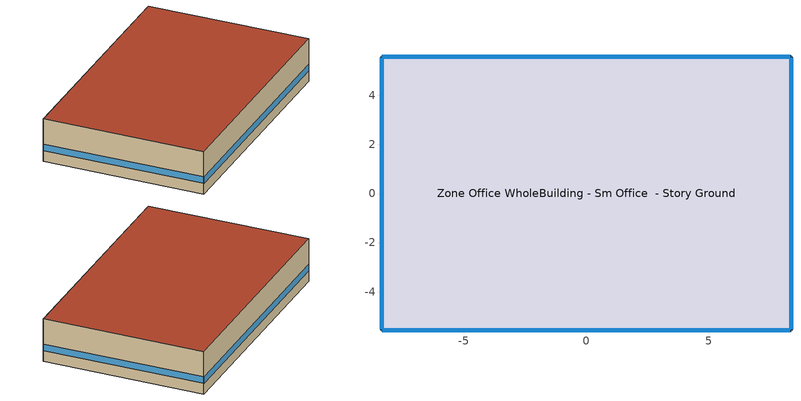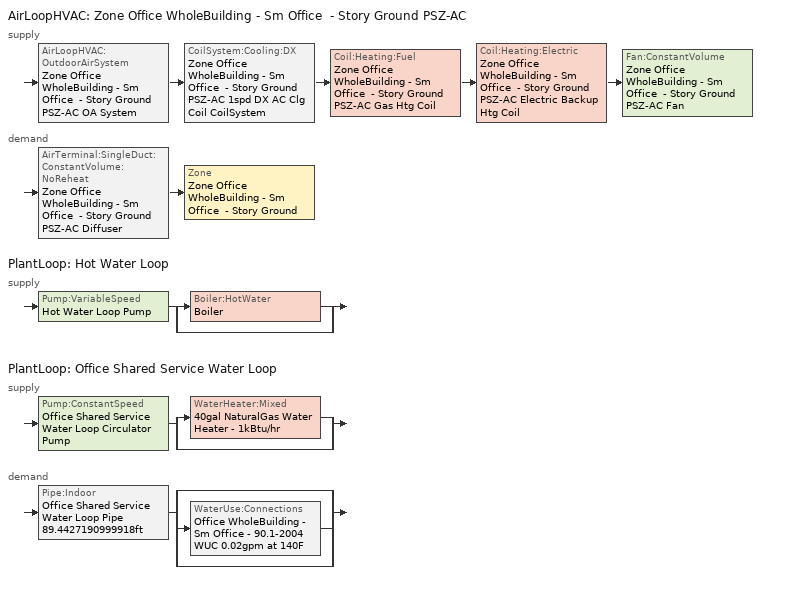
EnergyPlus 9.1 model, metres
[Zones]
Zone Office WholeBuilding - Sm Office  - Story Ground
 floor ground (Typical Insulated Carpeted 6in Slab Floor): -8.35,-5.56 -8.35,5.56 8.35,5.56 8.35,-5.56 z0
 wall outside (Typical Insulated Exterior Mass Wall R-8.13): -8.35,5.56 -8.35,-5.56 8.35,-5.56 8.35,5.56 -8.35,5.56 z0:3.05
 window (U 0.57 SHGC 0.49 Dbl Blue 6mm/6mm Air): -8.35,5.54 -8.35,-5.54 / 8.32,5.56 -8.32,5.56 / 8.35,-5.54 8.35,5.54 / -8.32,-5.56 8.32,-5.56 z0.76:1.22
 roof outside (Typical IEAD Roof R-15.87): 8.35,-5.56 8.35,5.56 -8.35,5.56 -8.35,-5.56 z3.05
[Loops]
AirLoopHVAC 'Zone Office WholeBuilding - Sm Office  - Story Ground PSZ-AC'
 supply: AirLoopHVAC:OutdoorAirSystem 'Zone Office WholeBuilding - Sm Office  - Story Ground PSZ-AC OA System' > CoilSystem:Cooling:DX 'Zone Office WholeBuilding - Sm Office  - Story Ground PSZ-AC 1spd DX AC Clg Coil CoilSystem' > Coil:Heating:Fuel 'Zone Office WholeBuilding - Sm Office  - Story Ground PSZ-AC Gas Htg Coil' > Coil:Heating:Electric 'Zone Office WholeBuilding - Sm Office  - Story Ground PSZ-AC Electric Backup Htg Coil' > Fan:ConstantVolume 'Zone Office WholeBuilding - Sm Office  - Story Ground PSZ-AC Fan'
 demand: AirTerminal:SingleDuct:ConstantVolume:NoReheat 'Zone Office WholeBuilding - Sm Office  - Story Ground PSZ-AC Diffuser' > Zone 'Zone Office WholeBuilding - Sm Office  - Story Ground'
PlantLoop 'Hot Water Loop'
 supply: Pump:VariableSpeed 'Hot Water Loop Pump' > split
  | Boiler:HotWater 'Boiler'
  | bypass
PlantLoop 'Office Shared Service Water Loop'
 supply: Pump:ConstantSpeed 'Office Shared Service Water Loop Circulator Pump' > split
  | WaterHeater:Mixed '40gal NaturalGas Water Heater - 1kBtu/hr'
  | bypass
 demand: Pipe:Indoor 'Office Shared Service Water Loop Pipe 89.4427190999918ft' > split
  | bypass
  | WaterUse:Connections 'Office WholeBuilding - Sm Office - 90.1-2004 WUC 0.02gpm at 140F'
  | bypass
[Building]
90.1-2004|SmallOffice: Terrain=City
[Site:Location]
Denver Centennial  Golden   Nr_CO_USA: Latitude {deg}=39.74; Longitude {deg}=-105.18; Time Zone {hr}=-7; Elevation {m}=1829
[Site:GroundTemperature:BuildingSurface]
19.527, 19.502, 19.536, 19.598, 20.002, 21.64, 22.225, 22.375, 21.449, 20.121, 19.802, 19.633
[Site:WaterMainsTemperature]
Calculation Method=Correlation; Annual Average Outdoor Air Temperature {C}=9.7; Maximum Difference In Monthly Average Outdoor Air Temperatures {deltaC}=22.8
[SizingPeriod:DesignDay] Day of Month=21; Dry-Bulb Temperature Range Modifier Type=DefaultMultipliers; Humidity Condition Type=Wetbulb; Barometric Pressure {Pa}=81198; Rain Indicator=No; Snow Indicator=No; Daylight Saving Time Indicator=No
Name | Month | Day Type | Maximum Dry-Bulb Temperature {C} | Daily Dry-Bulb Temperature Range {deltaC} | Wetbulb or DewPoint at Maximum Dry-Bulb {C} | Wind Speed {m/s} | Wind Direction {deg} | Solar Model Indicator | ASHRAE Clear Sky Optical Depth for Beam Irradiance (taub) | ASHRAE Clear Sky Optical Depth for Diffuse Irradiance (taud) | Sky Clearness
Denver Centennial  Golden   N Ann Clg .4% Condns DB=>MWB 1 | 7 | SummerDesignDay | 33 | 15.2 | 15.7 | 4.9 | 0 | ASHRAETau | 0.424 | 2.025
Denver Centennial  Golden   N Ann Clg .4% Condns WB=>MDB 1 | 7 | SummerDesignDay | 27.3 | 15.2 | 18.4 | 4.9 | 0 | ASHRAETau | 0.424 | 2.025
Denver Centennial  Golden   N Ann Htg 99.6% Condns DB 1 | 12 | WinterDesignDay | -18.8 | 0 | -18.8 | 3 | 340 | ASHRAEClearSky |  |  | 0
[Material] Thermal Absorptance=0.9
Name | Roughness | Thickness {m} | Conductivity {W/m-K} | Density {kg/m3} | Specific Heat {J/kg-K} | Solar Absorptance | Visible Absorptance
1/2IN Gypsum | Smooth | 0.0127 | 0.16 | 784.9 | 830 | 0.4 | 0.4
1IN Stucco | Smooth | 0.0253 | 0.6918 | 1858 | 837 | 0.7 | 0.92
6 in. Normalweight Concrete Floor | MediumRough | 0.1524 | 2.31 | 2322 | 832 | 0.7 | 0.7
8IN CONCRETE HW RefBldg | Rough | 0.2032 | 1.311 | 2240 | 836.8 | 0.7 | 0.7
Copper pipe 0.75in type L | Smooth | 0.001143 | 386 | 8906.27 | 385.1856 | 0.7 | 0.7
Fiberglass batt 0.5in | Smooth | 0.0127 | 0.0663448 | 11.2129 | 837.36 | 0.7 | 0.7
Metal Roof Surface | Smooth | 0.0008 | 45.28 | 7824 | 500 | 0.7 | 0.7
Roof Membrane | VeryRough | 0.0095 | 0.16 | 1121.29 | 1460 | 0.7 | 0.7
[Material:NoMass] Roughness=Smooth; Thermal Absorptance=0.9; Solar Absorptance=0.7
Name | Thermal Resistance {m2-K/W} | Visible Absorptance
Typical Carpet Pad | 0.21648 | 0.8
Typical Insulation R-14.76 | 2.59864 | 0.7
Typical Insulation R-5.74 | 1.01115 | 0.7
[WindowMaterial:Gas]
AIR 6MM: Gas Type=Air; Thickness {m}=0.0063
[WindowMaterial:Glazing] Optical Data Type=SpectralAverage; Thickness {m}=0.006; Infrared Transmittance at Normal Incidence=0; Front Side Infrared Hemispherical Emissivity=0.84; Back Side Infrared Hemispherical Emissivity=0.84; Conductivity {W/m-K}=0.9; Dirt Correction Factor for Solar and Visible Transmittance=1; Solar Diffusing=No
Name | Solar Transmittance at Normal Incidence | Front Side Solar Reflectance at Normal Incidence | Back Side Solar Reflectance at Normal Incidence | Visible Transmittance at Normal Incidence | Front Side Visible Reflectance at Normal Incidence | Back Side Visible Reflectance at Normal Incidence
BLUE 6MM | 0.48 | 0.05 | 0.05 | 0.57 | 0.06 | 0.06
CLEAR 6MM | 0.775 | 0.071 | 0.071 | 0.881 | 0.08 | 0.08
[Construction]
Copper pipe 0.75in type L with 0.5in fiberglass batt: Fiberglass batt 0.5in, Copper pipe 0.75in type L
Typical IEAD Roof R-15.87: Roof Membrane, Typical Insulation R-14.76, Metal Roof Surface
Typical Insulated Carpeted 6in Slab Floor: 6 in. Normalweight Concrete Floor, Typical Carpet Pad
Typical Insulated Exterior Mass Wall R-8.13: 1IN Stucco, 8IN CONCRETE HW RefBldg, Typical Insulation R-5.74, 1/2IN Gypsum
U 0.57 SHGC 0.49 Dbl Blue 6mm/6mm Air: BLUE 6MM, AIR 6MM, CLEAR 6MM
[Zone]
Zone Office WholeBuilding - Sm Office  - Story Ground: Multiplier=1
[ZoneInfiltration:DesignFlowRate]
Office WholeBuilding - Sm Office  - Story Ground Infiltration: Zone or ZoneList=Zone Office WholeBuilding - Sm Office  - Story Ground; Schedule=Always On Discrete; Design Flow Rate Calculation Method=Flow/ExteriorArea; Flow per Exterior Surface Area {m3/s-m2}=0.000489267; Constant Term Coefficient=0; Temperature Term Coefficient=0; Velocity Term Coefficient=0.224; Velocity Squared Term Coefficient=0
[ZoneControl:Thermostat]
Zone Office WholeBuilding - Sm Office  - Story Ground Thermostat: Zone or ZoneList=Zone Office WholeBuilding - Sm Office  - Story Ground; Control Type Schedule=Zone Office WholeBuilding - Sm Office  - Story Ground Thermostat Schedule; Control Object Type 1=ThermostatSetpoint:DualSetpoint; Control Name 1=Office WholeBuilding - Sm Office - 90.1-2004 Thermostat
[ThermostatSetpoint:DualSetpoint]
Office WholeBuilding - Sm Office - 90.1-2004 Thermostat: Heating Setpoint Temperature Schedule=OfficeSmall HTGSETP_SCH_NO_OPTIMUM; Cooling Setpoint Temperature Schedule=OfficeSmall CLGSETP_SCH_NO_OPTIMUM
[AirTerminal:SingleDuct:ConstantVolume:NoReheat]
Zone Office WholeBuilding - Sm Office  - Story Ground PSZ-AC Diffuser: Availability Schedule=Always On Discrete; Maximum Air Flow Rate {m3/s}=AutoSize
[Zone equipment]
Zone Office WholeBuilding - Sm Office  - Story Ground: Zone Office WholeBuilding - Sm Office  - Story Ground PSZ-AC Diffuser
[Sizing:Zone]
Zone Office WholeBuilding - Sm Office  - Story Ground: Zone Cooling Design Supply Air Temperature Input Method=SupplyAirTemperature; Zone Cooling Design Supply Air Temperature {C}=12.7778; Zone Cooling Design Supply Air Temperature Difference {deltaC}=11.11; Zone Heating Design Supply Air Temperature Input Method=SupplyAirTemperature; Zone Heating Design Supply Air Temperature {C}=50; Zone Heating Design Supply Air Temperature Difference {deltaC}=11.11; Zone Cooling Design Supply Air Humidity Ratio {kgWater/kgDryAir}=0.0085; Zone Heating Design Supply Air Humidity Ratio {kgWater/kgDryAir}=0.008; Design Specification Outdoor Air Object=Office WholeBuilding - Sm Office Ventilation; Cooling Design Air Flow Method=DesignDay; Cooling Design Air Flow Rate {m3/s}=0; Cooling Minimum Air Flow per Zone Floor Area {m3/s-m2}=0.000762; Cooling Minimum Air Flow {m3/s}=0; Cooling Minimum Air Flow Fraction=0; Heating Design Air Flow Method=DesignDay; Heating Design Air Flow Rate {m3/s}=0; Heating Maximum Air Flow per Zone Floor Area {m3/s-m2}=0.002032; Heating Maximum Air Flow {m3/s}=0.141576; Heating Maximum Air Flow Fraction=0.3; Design Specification Zone Air Distribution Object=Zone Office WholeBuilding - Sm Office  - Story Ground Design Spec Zone Air Dist; Account for Dedicated Outdoor Air System=No
[DesignSpecification:ZoneAirDistribution]
Zone Office WholeBuilding - Sm Office  - Story Ground Design Spec Zone Air Dist: Zone Air Distribution Effectiveness in Cooling Mode=1; Zone Air Distribution Effectiveness in Heating Mode=1
[Controller:MechanicalVentilation]
Controller Mechanical Ventilation 1: Availability Schedule=Always On Discrete; Demand Controlled Ventilation=No; System Outdoor Air Method=ZoneSum; Zone Name 1=Zone Office WholeBuilding - Sm Office  - Story Ground; Design Specification Outdoor Air Object Name 1=Office WholeBuilding - Sm Office Ventilation; Design Specification Zone Air Distribution Object Name 1=Zone Office WholeBuilding - Sm Office  - Story Ground Design Spec Zone Air Dist
[DesignSpecification:OutdoorAir]
Office WholeBuilding - Sm Office Ventilation: Outdoor Air Method=Sum; Outdoor Air Flow per Person {m3/s-person}=0; Outdoor Air Flow per Zone Floor Area {m3/s-m2}=0.000508; Outdoor Air Flow per Zone {m3/s}=0; Outdoor Air Flow Air Changes per Hour {1/hr}=0
[AirLoopHVAC]
Zone Office WholeBuilding - Sm Office  - Story Ground PSZ-AC: Design Supply Air Flow Rate {m3/s}=AutoSize
[Sizing:System]
Zone Office WholeBuilding - Sm Office  - Story Ground PSZ-AC: Type of Load to Size On=Sensible; Design Outdoor Air Flow Rate {m3/s}=Autosize; Central Heating Maximum System Air Flow Ratio=1; Preheat Design Temperature {C}=7.22222; Preheat Design Humidity Ratio {kgWater/kgDryAir}=0.008; Precool Design Temperature {C}=12.7778; Precool Design Humidity Ratio {kgWater/kgDryAir}=0.008; Central Cooling Design Supply Air Temperature {C}=12.7778; Central Heating Design Supply Air Temperature {C}=50; Type of Zone Sum to Use=Coincident; 100% Outdoor Air in Cooling=No; 100% Outdoor Air in Heating=No; Central Cooling Design Supply Air Humidity Ratio {kgWater/kgDryAir}=0.0085; Central Heating Design Supply Air Humidity Ratio {kgWater/kgDryAir}=0.008; Cooling Supply Air Flow Rate Method=DesignDay; Cooling Supply Air Flow Rate {m3/s}=0; Cooling Supply Air Flow Rate Per Floor Area {m3/s-m2}=0.00996765; Cooling Fraction of Autosized Cooling Supply Air Flow Rate=1; Cooling Supply Air Flow Rate Per Unit Cooling Capacity {m3/s-W}=3.94755e-05; Heating Supply Air Flow Rate Method=DesignDay; Heating Supply Air Flow Rate {m3/s}=0; Heating Supply Air Flow Rate Per Floor Area {m3/s-m2}=0.00996765; Heating Fraction of Autosized Heating Supply Air Flow Rate=1; Heating Fraction of Autosized Cooling Supply Air Flow Rate=1; Heating Supply Air Flow Rate Per Unit Heating Capacity {m3/s-W}=3.15882e-05; System Outdoor Air Method=ZoneSum; Zone Maximum Outdoor Air Fraction=1; Cooling Design Capacity Method=CoolingDesignCapacity; Cooling Design Capacity {W}=Autosize; Cooling Design Capacity Per Floor Area {W/m2}=234.7; Fraction of Autosized Cooling Design Capacity=1; Heating Design Capacity Method=HeatingDesignCapacity; Heating Design Capacity {W}=Autosize; Heating Design Capacity Per Floor Area {W/m2}=157; Fraction of Autosized Heating Design Capacity=1; Central Cooling Capacity Control Method=OnOff
[AvailabilityManager:NightCycle]
Availability Manager Night Cycle 1: Applicability Schedule=Always On Discrete; Fan Schedule=Always On Discrete; Control Type=CycleOnAny; Thermostat Tolerance {deltaC}=1; Cycling Run Time Control Type=FixedRunTime; Cycling Run Time {s}=1800
[Controller:OutdoorAir]
Zone Office WholeBuilding - Sm Office  - Story Ground PSZ-AC OA System Controller: Minimum Outdoor Air Flow Rate {m3/s}=Autosize; Maximum Outdoor Air Flow Rate {m3/s}=Autosize; Economizer Control Type=NoEconomizer; Economizer Control Action Type=ModulateFlow; Economizer Maximum Limit Dry-Bulb Temperature {C}=28; Economizer Maximum Limit Enthalpy {J/kg}=64000; Lockout Type=NoLockout; Minimum Limit Type=FixedMinimum; Minimum Outdoor Air Schedule=Always On Discrete; Mechanical Ventilation Controller=Controller Mechanical Ventilation 1; High Humidity Control=No; Control High Indoor Humidity Based on Outdoor Humidity Ratio=Yes; Heat Recovery Bypass Control Type=BypassWhenWithinEconomizerLimits
[AvailabilityManager:Scheduled]
Zone Office WholeBuilding - Sm Office  - Story Ground PSZ-AC OA System Availability Manager: Schedule=Always On Discrete
[SetpointManager:MixedAir] Control Variable=Temperature
Name | Setpoint Node or NodeList
Zone Office WholeBuilding - Sm Office  - Story Ground PSZ-AC Mixed Air Node OS Default SPM | Zone Office WholeBuilding - Sm Office  - Story Ground PSZ-AC Mixed Air Node
Zone Office WholeBuilding - Sm Office  - Story Ground PSZ-AC 1spd DX AC Clg Coil Outlet Air Node OS Default SPM | Zone Office WholeBuilding - Sm Office  - Story Ground PSZ-AC 1spd DX AC Clg Coil Outlet Air Node
Zone Office WholeBuilding - Sm Office  - Story Ground PSZ-AC Gas Htg Coil Outlet Air Node OS Default SPM | Zone Office WholeBuilding - Sm Office  - Story Ground PSZ-AC Gas Htg Coil Outlet Air Node
Zone Office WholeBuilding - Sm Office  - Story Ground PSZ-AC Electric Backup Htg Coil Outlet Air Node OS Default SPM | Zone Office WholeBuilding - Sm Office  - Story Ground PSZ-AC Electric Backup Htg Coil Outlet Air Node
[CoilSystem:Cooling:DX]
Zone Office WholeBuilding - Sm Office  - Story Ground PSZ-AC 1spd DX AC Clg Coil CoilSystem: Availability Schedule=Always On Discrete; Cooling Coil=Zone Office WholeBuilding - Sm Office  - Story Ground PSZ-AC 1spd DX AC Clg Coil
[Coil:Cooling:DX:SingleSpeed]
Zone Office WholeBuilding - Sm Office  - Story Ground PSZ-AC 1spd DX AC Clg Coil: Availability Schedule=Always On Discrete; Gross Rated Total Cooling Capacity {W}=Autosize; Gross Rated Sensible Heat Ratio=Autosize; Gross Rated Cooling COP {W/W}=3; Rated Air Flow Rate {m3/s}=Autosize; Rated Evaporator Fan Power Per Volume Flow Rate {W/(m3/s)}=773.3; Total Cooling Capacity Function of Temperature Curve=Curve Biquadratic 3; Total Cooling Capacity Function of Flow Fraction Curve=Curve Quadratic 4; Energy Input Ratio Function of Temperature Curve=Curve Biquadratic 4; Energy Input Ratio Function of Flow Fraction Curve=Curve Quadratic 5; Part Load Fraction Correlation Curve=Curve Quadratic 6; Condenser Type=AirCooled; Evaporative Condenser Effectiveness=0; Evaporative Condenser Air Flow Rate {m3/s}=Autosize; Evaporative Condenser Pump Rated Power Consumption {W}=Autosize; Crankcase Heater Capacity {W}=0; Maximum Outdoor Dry-Bulb Temperature for Crankcase Heater Operation {C}=0; Basin Heater Capacity {W/K}=0; Basin Heater Setpoint Temperature {C}=10
[Coil:Heating:Fuel]
Zone Office WholeBuilding - Sm Office  - Story Ground PSZ-AC Gas Htg Coil: Availability Schedule=Always On Discrete; Fuel Type=NaturalGas; Burner Efficiency=0.8; Nominal Capacity {W}=AutoSize; Parasitic Electric Load {W}=0; Parasitic Fuel Load {W}=0
[Coil:Heating:Electric]
Zone Office WholeBuilding - Sm Office  - Story Ground PSZ-AC Electric Backup Htg Coil: Availability Schedule=Always On Discrete; Efficiency=1; Nominal Capacity {W}=Autosize
[Fan:ConstantVolume]
Zone Office WholeBuilding - Sm Office  - Story Ground PSZ-AC Fan: Availability Schedule=Always On Discrete; Fan Total Efficiency=0.54; Pressure Rise {Pa}=622.722; Maximum Flow Rate {m3/s}=AutoSize; Motor Efficiency=0.9; Motor In Airstream Fraction=1
[SetpointManager:SingleZone:Reheat]
Zone Office WholeBuilding - Sm Office  - Story Ground Setpoint Manager SZ Reheat: Control Variable=Temperature; Minimum Supply Air Temperature {C}=12.7778; Maximum Supply Air Temperature {C}=50; Control Zone=Zone Office WholeBuilding - Sm Office  - Story Ground; Setpoint Node or NodeList=Zone Office WholeBuilding - Sm Office  - Story Ground PSZ-AC Supply Outlet Node
[PlantLoop] Fluid Type=Water; Minimum Loop Temperature {C}=10; Maximum Loop Flow Rate {m3/s}=Autosize; Minimum Loop Flow Rate {m3/s}=0; Plant Loop Volume {m3}=Autocalculate; Load Distribution Scheme=Optimal; Plant Loop Demand Calculation Scheme=SingleSetpoint
Name | Plant Equipment Operation Scheme | Maximum Loop Temperature {C}
Hot Water Loop | Hot Water Loop Operation Schemes | 100
Office Shared Service Water Loop | Office Shared Service Water Loop Operation Schemes | 60
[Sizing:Plant] Loop Type=Heating; Sizing Option=NonCoincident; Zone Timesteps in Averaging Window=1; Coincident Sizing Factor Mode=None
Name | Design Loop Exit Temperature {C} | Loop Design Temperature Difference {deltaC}
Hot Water Loop | 82.2222 | 11.1111
Office Shared Service Water Loop | 60 | 5
[Pump:VariableSpeed]
Hot Water Loop Pump: Design Maximum Flow Rate {m3/s}=Autosize; Design Pump Head {Pa}=179344; Design Power Consumption {W}=Autosize; Motor Efficiency=0.9; Fraction of Motor Inefficiencies to Fluid Stream=0; Coefficient 1 of the Part Load Performance Curve=0; Coefficient 2 of the Part Load Performance Curve=1; Coefficient 3 of the Part Load Performance Curve=0; Coefficient 4 of the Part Load Performance Curve=0; Design Minimum Flow Rate {m3/s}=0; Pump Control Type=Intermittent; Skin Loss Radiative Fraction=0.5; Design Power Sizing Method=PowerPerFlowPerPressure; Design Electric Power per Unit Flow Rate {W/(m3/s)}=348701.1; Design Shaft Power per Unit Flow Rate per Unit Head=1.28205; Design Minimum Flow Rate Fraction=0
[Boiler:HotWater]
Boiler: Fuel Type=NaturalGas; Nominal Capacity {W}=Autosize; Nominal Thermal Efficiency=0.78; Efficiency Curve Temperature Evaluation Variable=LeavingBoiler; Design Water Flow Rate {m3/s}=Autosize; Minimum Part Load Ratio=0; Maximum Part Load Ratio=1.2; Optimum Part Load Ratio=1; Water Outlet Upper Temperature Limit {C}=95; Boiler Flow Mode=LeavingSetpointModulated; Parasitic Electric Load {W}=0; Sizing Factor=1
[SetpointManager:Scheduled] Control Variable=Temperature
Name | Schedule | Setpoint Node or NodeList
Hot Water Loop Setpoint Manager | Hot Water Loop Temp - 180F | Hot Water Loop Supply Outlet Node
Service hot water setpoint manager | Service Water Loop Temp - 140F | Office Shared Service Water Loop Supply Outlet Node
[PlantEquipmentOperationSchemes] Control Scheme Object Type 1=PlantEquipmentOperation:HeatingLoad; Control Scheme Schedule Name 1=Always On Discrete
Name | Control Scheme Name 1
Hot Water Loop Operation Schemes | Hot Water Loop Heating Operation Scheme
Office Shared Service Water Loop Operation Schemes | Office Shared Service Water Loop Heating Operation Scheme
[PlantEquipmentOperation:HeatingLoad] Load Range Lower Limit 1 {W}=0; Load Range Upper Limit 1 {W}=1000000000
Name | Range Equipment List Name 1
Hot Water Loop Heating Operation Scheme | Hot Water Loop Heating Equipment List
Office Shared Service Water Loop Heating Operation Scheme | Office Shared Service Water Loop Heating Equipment List
[PlantEquipmentList]
Hot Water Loop Heating Equipment List: Boiler:HotWater, Boiler
Office Shared Service Water Loop Heating Equipment List: WaterHeater:Mixed, 40gal NaturalGas Water Heater - 1kBtu/hr
[Pump:ConstantSpeed]
Office Shared Service Water Loop Circulator Pump: Design Flow Rate {m3/s}=Autosize; Design Pump Head {Pa}=29890.7; Design Power Consumption {W}=Autosize; Motor Efficiency=0.3; Fraction of Motor Inefficiencies to Fluid Stream=0; Pump Control Type=Intermittent; Design Power Sizing Method=PowerPerFlowPerPressure; Design Electric Power per Unit Flow Rate {W/(m3/s)}=348701.1; Design Shaft Power per Unit Flow Rate per Unit Head=1.28205
[WaterHeater:Mixed]
40gal NaturalGas Water Heater - 1kBtu/hr: Tank Volume {m3}=0.151416; Setpoint Temperature Schedule=Service Water Loop Temp - 140F; Deadband Temperature Difference {deltaC}=2; Maximum Temperature Limit {C}=60; Heater Control Type=Cycle; Heater Maximum Capacity {W}=335.578; Heater Ignition Minimum Flow Rate {m3/s}=0; Heater Ignition Delay {s}=0; Heater Fuel Type=NaturalGas; Heater Thermal Efficiency=0.78; Off Cycle Parasitic Fuel Consumption Rate {W}=0; Off Cycle Parasitic Fuel Type=NaturalGas; Off Cycle Parasitic Heat Fraction to Tank=0.8; On Cycle Parasitic Fuel Consumption Rate {W}=0; On Cycle Parasitic Fuel Type=NaturalGas; On Cycle Parasitic Heat Fraction to Tank=0; Ambient Temperature Indicator=Schedule; Ambient Temperature Schedule=Water Heater Ambient Temp Schedule - 71.6f; Off Cycle Loss Coefficient to Ambient Temperature {W/K}=6; Off Cycle Loss Fraction to Zone=1; On Cycle Loss Coefficient to Ambient Temperature {W/K}=6; On Cycle Loss Fraction to Zone=1; Use Side Effectiveness=1; Source Side Effectiveness=1; Use Side Design Flow Rate {m3/s}=Autosize; Source Side Design Flow Rate {m3/s}=Autosize; Indirect Water Heating Recovery Time {hr}=1.5; Source Side Flow Control Mode=IndirectHeatPrimarySetpoint
[Pipe:Indoor]
Office Shared Service Water Loop Pipe 89.4427190999918ft: Construction=Copper pipe 0.75in type L with 0.5in fiberglass batt; Environment Type=Schedule; Ambient Temperature Schedule=Office Shared Service Water Loop Piping Air Temp - 70F; Ambient Air Velocity Schedule=Office Shared Service Water Loop Piping Air Velocity - 0.67mph; Pipe Inside Diameter {m}=0.019939; Pipe Length {m}=27.2621
[WaterUse:Connections]
Office WholeBuilding - Sm Office - 90.1-2004 WUC 0.02gpm at 140F: Water Use Equipment Name 1=Office WholeBuilding - Sm Office - 90.1-2004 Service Water Use 0.02gpm at 140F
[WaterUse:Equipment]
Office WholeBuilding - Sm Office - 90.1-2004 Service Water Use 0.02gpm at 140F: Peak Flow Rate {m3/s}=1.14668e-06; Flow Rate Fraction Schedule=OfficeSmall BLDG_SWH_SCH; Target Temperature Schedule=Mixed Water At Faucet Temp - 140F; Sensible Fraction Schedule=Fraction Sensible - 0.2; Latent Fraction Schedule=Fraction Latent - 0.05
[Exterior:Lights] Control Option=AstronomicalClock
Name | Schedule | Design Level {W}
Building Facades | Schedule Ruleset 1 | 365.148
Main Entries | Always On Discrete | 240
Other Doors | Always On Discrete | 32
Parking Areas and Drives | Always On Discrete | 486
[Schedule:Compact]
Zone Office WholeBuilding - Sm Office  - Story Ground Thermostat Schedule: Through: 12/31, For: AllDays, Until: 24:00, 4
[Schedule:Day:Interval]
OfficeSmall HTGSETP_SCH_NO_OPTIMUM Default; OfficeSmall HTGSETP_SCH_NO_OPTIMUM Summer Design Day: No, 24:00, 15.56
OfficeSmall HTGSETP_SCH_NO_OPTIMUM Wkdy Day: No, 06:00, 15.56, 19:00, 21.11, 24:00, 15.56
OfficeSmall HTGSETP_SCH_NO_OPTIMUM Winter Design Day: No, 24:00, 21.11
OfficeSmall CLGSETP_SCH_NO_OPTIMUM Default; OfficeSmall CLGSETP_SCH_NO_OPTIMUM Winter Design Day: No, 24:00, 29.44
OfficeSmall CLGSETP_SCH_NO_OPTIMUM Wkdy Day: No, 06:00, 29.44, 18:00, 23.89, 24:00, 29.44
OfficeSmall CLGSETP_SCH_NO_OPTIMUM Summer Design Day: No, 24:00, 23.89
Fraction Latent - 0.05 Default: No, 24:00, 0.05
Fraction Sensible - 0.2 Default: No, 24:00, 0.2
Hot Water Loop Temp - 180F Default: No, 24:00, 82.2222
Mixed Water At Faucet Temp - 140F Default; Service Water Loop Temp - 140F Default: No, 24:00, 60
Office Shared Service Water Loop Piping Air Temp - 70F Default: No, 24:00, 21.1111
Office Shared Service Water Loop Piping Air Velocity - 0.67mph Default: No, 24:00, 0.3
OfficeSmall BLDG_SWH_SCH Default: No, 24:00, 0
OfficeSmall BLDG_SWH_SCH Summer Design Day; OfficeSmall BLDG_SWH_SCH Winter Design Day; OfficeSmall BLDG_SWH_SCH WntrDsn|SmrDsn|Wkdy Day: No, 07:00, 0, 08:00, 0.27, 09:00, 0.55, 11:00, 0.64, 12:00, 0.82, 13:00, 1, 14:00, 0.91, 16:00, 0.55, 17:00, 0.73, 19:00, 0.37, 20:00, 0.18, 21:00, 0.27, 22:00, 0.09, 24:00, 0
Schedule Day 11: No, 06:00, 0, 24:00, 1
Water Heater Ambient Temp Schedule - 71.6f Default: No, 24:00, 22
[Schedule:Week:Daily]
OfficeSmall HTGSETP_SCH_NO_OPTIMUM Week Rule - Jan1-Dec31: OfficeSmall HTGSETP_SCH_NO_OPTIMUM Default, OfficeSmall HTGSETP_SCH_NO_OPTIMUM Wkdy Day, OfficeSmall HTGSETP_SCH_NO_OPTIMUM Wkdy Day, OfficeSmall HTGSETP_SCH_NO_OPTIMUM Wkdy Day, OfficeSmall HTGSETP_SCH_NO_OPTIMUM Wkdy Day, OfficeSmall HTGSETP_SCH_NO_OPTIMUM Wkdy Day, OfficeSmall HTGSETP_SCH_NO_OPTIMUM Default, OfficeSmall HTGSETP_SCH_NO_OPTIMUM Default, OfficeSmall HTGSETP_SCH_NO_OPTIMUM Summer Design Day, OfficeSmall HTGSETP_SCH_NO_OPTIMUM Winter Design Day, OfficeSmall HTGSETP_SCH_NO_OPTIMUM Default, OfficeSmall HTGSETP_SCH_NO_OPTIMUM Default
OfficeSmall CLGSETP_SCH_NO_OPTIMUM Week Rule - Jan1-Dec31: OfficeSmall CLGSETP_SCH_NO_OPTIMUM Default, OfficeSmall CLGSETP_SCH_NO_OPTIMUM Wkdy Day, OfficeSmall CLGSETP_SCH_NO_OPTIMUM Wkdy Day, OfficeSmall CLGSETP_SCH_NO_OPTIMUM Wkdy Day, OfficeSmall CLGSETP_SCH_NO_OPTIMUM Wkdy Day, OfficeSmall CLGSETP_SCH_NO_OPTIMUM Wkdy Day, OfficeSmall CLGSETP_SCH_NO_OPTIMUM Default, OfficeSmall CLGSETP_SCH_NO_OPTIMUM Default, OfficeSmall CLGSETP_SCH_NO_OPTIMUM Summer Design Day, OfficeSmall CLGSETP_SCH_NO_OPTIMUM Winter Design Day, OfficeSmall CLGSETP_SCH_NO_OPTIMUM Default, OfficeSmall CLGSETP_SCH_NO_OPTIMUM Default
Fraction Latent - 0.05 Week Rule - Jan1-Dec31: Fraction Latent - 0.05 Default, Fraction Latent - 0.05 Default, Fraction Latent - 0.05 Default, Fraction Latent - 0.05 Default, Fraction Latent - 0.05 Default, Fraction Latent - 0.05 Default, Fraction Latent - 0.05 Default, Fraction Latent - 0.05 Default, Fraction Latent - 0.05 Default, Fraction Latent - 0.05 Default, Fraction Latent - 0.05 Default, Fraction Latent - 0.05 Default
Fraction Sensible - 0.2 Week Rule - Jan1-Dec31: Fraction Sensible - 0.2 Default, Fraction Sensible - 0.2 Default, Fraction Sensible - 0.2 Default, Fraction Sensible - 0.2 Default, Fraction Sensible - 0.2 Default, Fraction Sensible - 0.2 Default, Fraction Sensible - 0.2 Default, Fraction Sensible - 0.2 Default, Fraction Sensible - 0.2 Default, Fraction Sensible - 0.2 Default, Fraction Sensible - 0.2 Default, Fraction Sensible - 0.2 Default
Hot Water Loop Temp - 180F Week Rule - Jan1-Dec31: Hot Water Loop Temp - 180F Default, Hot Water Loop Temp - 180F Default, Hot Water Loop Temp - 180F Default, Hot Water Loop Temp - 180F Default, Hot Water Loop Temp - 180F Default, Hot Water Loop Temp - 180F Default, Hot Water Loop Temp - 180F Default, Hot Water Loop Temp - 180F Default, Hot Water Loop Temp - 180F Default, Hot Water Loop Temp - 180F Default, Hot Water Loop Temp - 180F Default, Hot Water Loop Temp - 180F Default
Mixed Water At Faucet Temp - 140F Week Rule - Jan1-Dec31: Mixed Water At Faucet Temp - 140F Default, Mixed Water At Faucet Temp - 140F Default, Mixed Water At Faucet Temp - 140F Default, Mixed Water At Faucet Temp - 140F Default, Mixed Water At Faucet Temp - 140F Default, Mixed Water At Faucet Temp - 140F Default, Mixed Water At Faucet Temp - 140F Default, Mixed Water At Faucet Temp - 140F Default, Mixed Water At Faucet Temp - 140F Default, Mixed Water At Faucet Temp - 140F Default, Mixed Water At Faucet Temp - 140F Default, Mixed Water At Faucet Temp - 140F Default
Office Shared Service Water Loop Piping Air Temp - 70F Week Rule - Jan1-Dec31: Office Shared Service Water Loop Piping Air Temp - 70F Default, Office Shared Service Water Loop Piping Air Temp - 70F Default, Office Shared Service Water Loop Piping Air Temp - 70F Default, Office Shared Service Water Loop Piping Air Temp - 70F Default, Office Shared Service Water Loop Piping Air Temp - 70F Default, Office Shared Service Water Loop Piping Air Temp - 70F Default, Office Shared Service Water Loop Piping Air Temp - 70F Default, Office Shared Service Water Loop Piping Air Temp - 70F Default, Office Shared Service Water Loop Piping Air Temp - 70F Default, Office Shared Service Water Loop Piping Air Temp - 70F Default, Office Shared Service Water Loop Piping Air Temp - 70F Default, Office Shared Service Water Loop Piping Air Temp - 70F Default
Office Shared Service Water Loop Piping Air Velocity - 0.67mph Week Rule - Jan1-Dec31: Office Shared Service Water Loop Piping Air Velocity - 0.67mph Default, Office Shared Service Water Loop Piping Air Velocity - 0.67mph Default, Office Shared Service Water Loop Piping Air Velocity - 0.67mph Default, Office Shared Service Water Loop Piping Air Velocity - 0.67mph Default, Office Shared Service Water Loop Piping Air Velocity - 0.67mph Default, Office Shared Service Water Loop Piping Air Velocity - 0.67mph Default, Office Shared Service Water Loop Piping Air Velocity - 0.67mph Default, Office Shared Service Water Loop Piping Air Velocity - 0.67mph Default, Office Shared Service Water Loop Piping Air Velocity - 0.67mph Default, Office Shared Service Water Loop Piping Air Velocity - 0.67mph Default, Office Shared Service Water Loop Piping Air Velocity - 0.67mph Default, Office Shared Service Water Loop Piping Air Velocity - 0.67mph Default
OfficeSmall BLDG_SWH_SCH Week Rule - Jan1-Dec31: OfficeSmall BLDG_SWH_SCH Default, OfficeSmall BLDG_SWH_SCH WntrDsn|SmrDsn|Wkdy Day, OfficeSmall BLDG_SWH_SCH WntrDsn|SmrDsn|Wkdy Day, OfficeSmall BLDG_SWH_SCH WntrDsn|SmrDsn|Wkdy Day, OfficeSmall BLDG_SWH_SCH WntrDsn|SmrDsn|Wkdy Day, OfficeSmall BLDG_SWH_SCH WntrDsn|SmrDsn|Wkdy Day, OfficeSmall BLDG_SWH_SCH Default, OfficeSmall BLDG_SWH_SCH Default, OfficeSmall BLDG_SWH_SCH Summer Design Day, OfficeSmall BLDG_SWH_SCH Winter Design Day, OfficeSmall BLDG_SWH_SCH Default, OfficeSmall BLDG_SWH_SCH Default
Schedule Ruleset 1 Week Rule - Jan1-Dec31: Schedule Day 11, Schedule Day 11, Schedule Day 11, Schedule Day 11, Schedule Day 11, Schedule Day 11, Schedule Day 11, Schedule Day 11, Schedule Day 11, Schedule Day 11, Schedule Day 11, Schedule Day 11
Service Water Loop Temp - 140F Week Rule - Jan1-Dec31: Service Water Loop Temp - 140F Default, Service Water Loop Temp - 140F Default, Service Water Loop Temp - 140F Default, Service Water Loop Temp - 140F Default, Service Water Loop Temp - 140F Default, Service Water Loop Temp - 140F Default, Service Water Loop Temp - 140F Default, Service Water Loop Temp - 140F Default, Service Water Loop Temp - 140F Default, Service Water Loop Temp - 140F Default, Service Water Loop Temp - 140F Default, Service Water Loop Temp - 140F Default
Water Heater Ambient Temp Schedule - 71.6f Week Rule - Jan1-Dec31: Water Heater Ambient Temp Schedule - 71.6f Default, Water Heater Ambient Temp Schedule - 71.6f Default, Water Heater Ambient Temp Schedule - 71.6f Default, Water Heater Ambient Temp Schedule - 71.6f Default, Water Heater Ambient Temp Schedule - 71.6f Default, Water Heater Ambient Temp Schedule - 71.6f Default, Water Heater Ambient Temp Schedule - 71.6f Default, Water Heater Ambient Temp Schedule - 71.6f Default, Water Heater Ambient Temp Schedule - 71.6f Default, Water Heater Ambient Temp Schedule - 71.6f Default, Water Heater Ambient Temp Schedule - 71.6f Default, Water Heater Ambient Temp Schedule - 71.6f Default
[Schedule:Year]
OfficeSmall HTGSETP_SCH_NO_OPTIMUM: OfficeSmall HTGSETP_SCH_NO_OPTIMUM Week Rule - Jan1-Dec31, 1, 1, 12, 31
OfficeSmall CLGSETP_SCH_NO_OPTIMUM: OfficeSmall CLGSETP_SCH_NO_OPTIMUM Week Rule - Jan1-Dec31, 1, 1, 12, 31
Fraction Latent - 0.05: Fraction Latent - 0.05 Week Rule - Jan1-Dec31, 1, 1, 12, 31
Fraction Sensible - 0.2: Fraction Sensible - 0.2 Week Rule - Jan1-Dec31, 1, 1, 12, 31
Hot Water Loop Temp - 180F: Hot Water Loop Temp - 180F Week Rule - Jan1-Dec31, 1, 1, 12, 31
Mixed Water At Faucet Temp - 140F: Mixed Water At Faucet Temp - 140F Week Rule - Jan1-Dec31, 1, 1, 12, 31
Office Shared Service Water Loop Piping Air Temp - 70F: Office Shared Service Water Loop Piping Air Temp - 70F Week Rule - Jan1-Dec31, 1, 1, 12, 31
Office Shared Service Water Loop Piping Air Velocity - 0.67mph: Office Shared Service Water Loop Piping Air Velocity - 0.67mph Week Rule - Jan1-Dec31, 1, 1, 12, 31
OfficeSmall BLDG_SWH_SCH: OfficeSmall BLDG_SWH_SCH Week Rule - Jan1-Dec31, 1, 1, 12, 31
Schedule Ruleset 1: Schedule Ruleset 1 Week Rule - Jan1-Dec31, 1, 1, 12, 31
Service Water Loop Temp - 140F: Service Water Loop Temp - 140F Week Rule - Jan1-Dec31, 1, 1, 12, 31
Water Heater Ambient Temp Schedule - 71.6f: Water Heater Ambient Temp Schedule - 71.6f Week Rule - Jan1-Dec31, 1, 1, 12, 31
[Schedule:Constant]
Always On Discrete: Hourly Value=1
[Curve:Biquadratic] Minimum Value of x {BasedOnField A2}=-100; Maximum Value of x {BasedOnField A2}=100; Minimum Value of y {BasedOnField A3}=-100; Maximum Value of y {BasedOnField A3}=100
Name | Coefficient1 Constant | Coefficient2 x | Coefficient3 x**2 | Coefficient4 y | Coefficient5 y**2 | Coefficient6 x*y
Curve Biquadratic 3 | 0.971212 | -0.0152755 | 0.00144345 | -0.00039321 | -6.8364e-06 | -0.000290596
Curve Biquadratic 4 | 0.286871 | 0.0239022 | -0.000810648 | 0.0134585 | 0.000338936 | -0.000487004
[Curve:Quadratic]
Name | Coefficient1 Constant | Coefficient2 x | Coefficient3 x**2 | Minimum Value of x {BasedOnField A2} | Maximum Value of x {BasedOnField A2} | Minimum Curve Output {BasedOnField A3} | Maximum Curve Output {BasedOnField A3}
Curve Quadratic 4; Curve Quadratic 5 | 1 | 0 | 0 | -100 | 100
Curve Quadratic 6 | 0.909496 | 0.0986477 | -0.00819488 | 0 | 1 | 0.7 | 1
